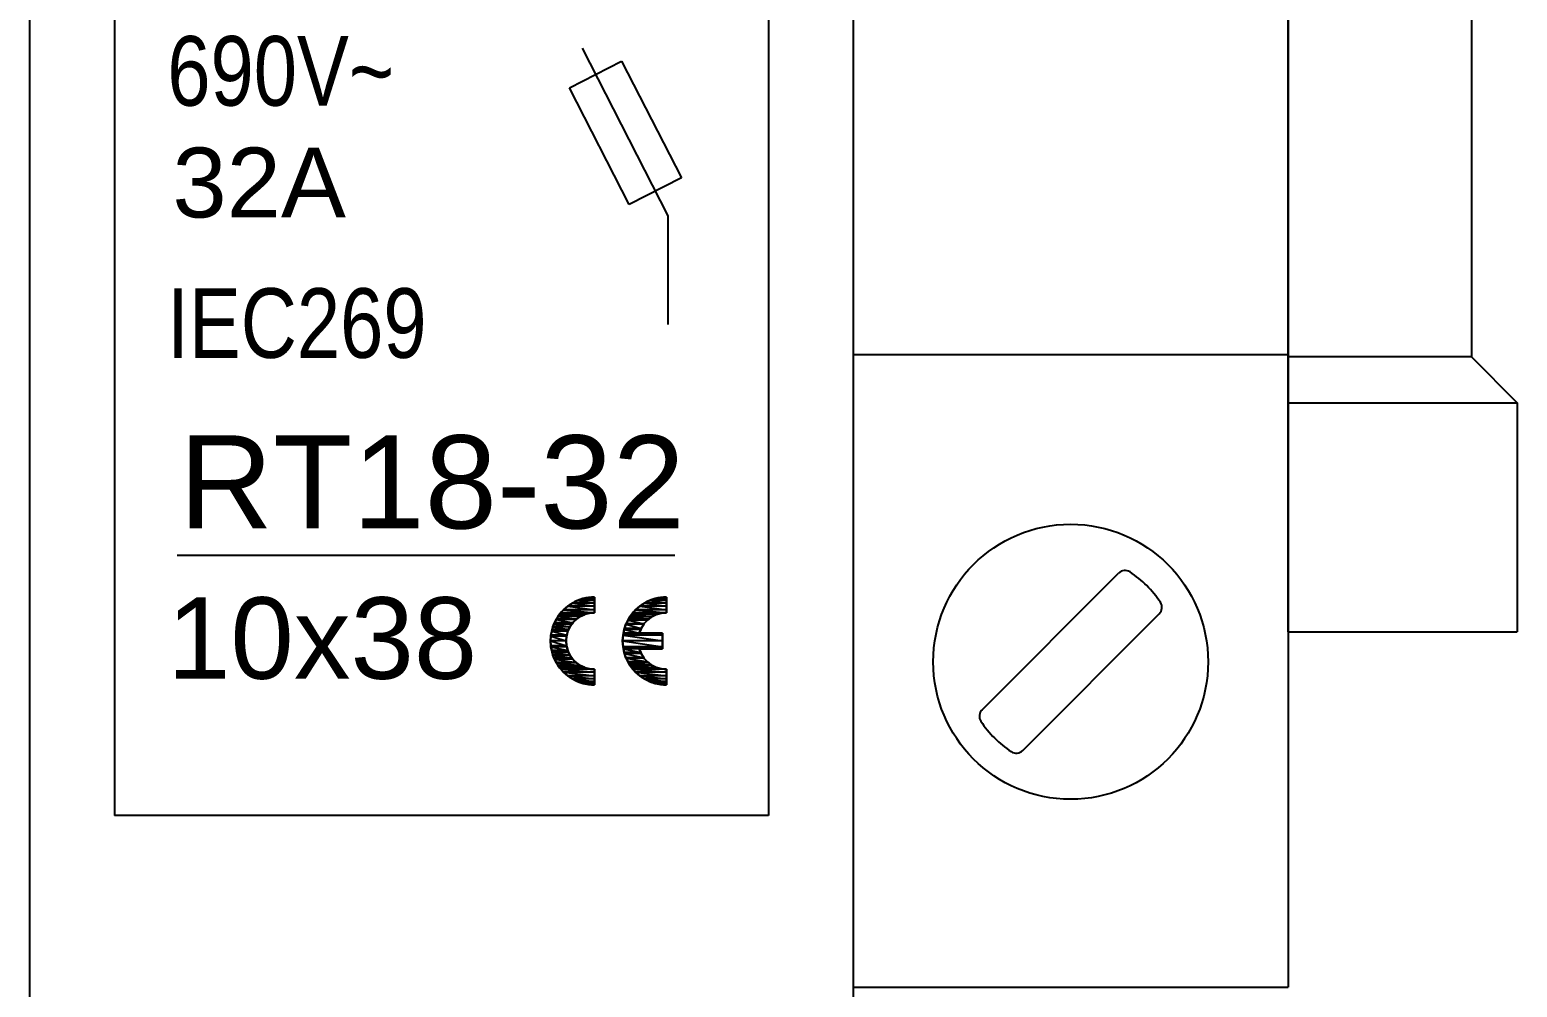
# Model space of a CAD drawing. Header units: millimetres. Extents: x 165 to 751, y 216 to 334.
# Drawn here: x 215.11 to 247.58, y 241.65 to 262.54 of the extents above; entities that cross this region are included whole.
import ezdxf

# ---------------------------------------------------------------- set-up
doc = ezdxf.new("R2010")
doc.units = ezdxf.units.MM
doc.layers.add('1', color=3, linetype='Continuous')
doc.layers.add('DUT', color=7, linetype='Continuous')
doc.styles.add('ARIAL', font='arial.ttf')

# ---------------------------------------------------------------- blocks, each defined once
blk = doc.blocks.new('*U1905')
for p, q in [((8.986, 0), (8.986, 79.4816)), ((26.958, 79.4816), (26.958, 0)), ((10.8339, 51.8402), (10.8339, 20.4526)), ((25.1102, 51.8402), (25.1102, 20.4526)), ((21.0418, 37.1903), (22.9184, 33.5372)), ((20.7646, 36.3277), (21.9044, 36.9133)), ((21.9044, 36.9133), (23.2129, 34.3662)), ((22.073, 33.7806), (20.7646, 36.3277)), ((23.2129, 34.3662), (22.073, 33.7806)), ((22.9184, 33.5372), (22.9184, 31.1634)), ((12.2031, 26.1314), (23.0673, 26.1314)), ((20.7299, 25.0199), (20.6818, 24.9806)), ((20.7803, 25.056), (20.7299, 25.0199)), ((20.833, 25.0885), (20.7803, 25.056)), ((20.8875, 25.1179), (20.833, 25.0885)), ((20.944, 25.1435), (20.8875, 25.1179)), ((21.002, 25.1655), (20.944, 25.1435)), ((21.0617, 25.1836), (21.002, 25.1655)), ((21.1225, 25.1981), (21.0617, 25.1836)), ((21.1846, 25.2084), (21.1225, 25.1981)), ((21.2476, 25.2147), (21.1846, 25.2084)), ((21.3115, 25.2167), (21.2476, 25.2147)), ((21.3115, 25.2167), (21.3115, 25.2167)), ((22.3034, 25.0199), (22.2553, 24.9806)), ((22.3538, 25.056), (22.3034, 25.0199)), ((22.4065, 25.0885), (22.3538, 25.056)), ((22.461, 25.1179), (22.4065, 25.0885)), ((22.5175, 25.1435), (22.461, 25.1179)), ((22.5755, 25.1655), (22.5175, 25.1435)), ((22.6352, 25.1836), (22.5755, 25.1655)), ((22.696, 25.1981), (22.6352, 25.1836)), ((22.7581, 25.2084), (22.696, 25.1981)), ((22.8211, 25.2147), (22.7581, 25.2084)), ((22.885, 25.2167), (22.8211, 25.2147)), ((22.885, 25.2167), (22.885, 25.2167)), ((20.4527, 24.6821), (20.4266, 24.6244)), ((20.4829, 24.7383), (20.4527, 24.6821)), ((20.5165, 24.7926), (20.4829, 24.7383)), ((20.4829, 24.7383), (20.4829, 24.7383)), ((20.5534, 24.8439), (20.5165, 24.7926)), ((20.5933, 24.8925), (20.5534, 24.8439)), ((20.6363, 24.938), (20.5933, 24.8925)), ((20.6818, 24.9806), (20.6363, 24.938)), ((20.8764, 24.697), (20.8487, 24.6677)), ((20.9056, 24.7244), (20.8764, 24.697)), ((20.9367, 24.7497), (20.9056, 24.7244)), ((20.9692, 24.773), (20.9367, 24.7497)), ((21.0032, 24.7939), (20.9692, 24.773)), ((21.0383, 24.8129), (21.0032, 24.7939)), ((21.0747, 24.8294), (21.0383, 24.8129)), ((21.1121, 24.8435), (21.0747, 24.8294)), ((21.1506, 24.8552), (21.1121, 24.8435)), ((21.1898, 24.8645), (21.1506, 24.8552)), ((21.2297, 24.8712), (21.1898, 24.8645)), ((21.2702, 24.8752), (21.2297, 24.8712)), ((21.3115, 24.8765), (21.2702, 24.8752)), ((21.3115, 24.8765), (21.3115, 24.8765)), ((22.0261, 24.6821), (22, 24.6244)), ((22.0563, 24.7383), (22.0261, 24.6821)), ((22.0899, 24.7926), (22.0563, 24.7383)), ((22.0563, 24.7383), (22.0563, 24.7383)), ((22.1269, 24.8439), (22.0899, 24.7926)), ((22.1668, 24.8925), (22.1269, 24.8439)), ((22.2098, 24.938), (22.1668, 24.8925)), ((22.2553, 24.9806), (22.2098, 24.938)), ((22.4405, 24.6876), (22.4078, 24.6509)), ((22.4758, 24.7215), (22.4405, 24.6876)), ((22.5139, 24.7524), (22.4758, 24.7215)), ((22.554, 24.7804), (22.5139, 24.7524)), ((22.5964, 24.8051), (22.554, 24.7804)), ((22.6407, 24.8264), (22.5964, 24.8051)), ((22.6869, 24.844), (22.6407, 24.8264)), ((22.7345, 24.8581), (22.6869, 24.844)), ((22.7836, 24.8683), (22.7345, 24.8581)), ((22.8337, 24.8745), (22.7836, 24.8683)), ((22.885, 24.8765), (22.8337, 24.8745)), ((22.885, 24.8765), (22.885, 24.8765)), ((20.3626, 24.3836), (20.3566, 24.3219)), ((20.3725, 24.445), (20.3626, 24.3836)), ((20.3866, 24.5056), (20.3725, 24.445)), ((20.4045, 24.5656), (20.3866, 24.5056)), ((20.4266, 24.6244), (20.4045, 24.5656)), ((20.7063, 24.3793), (20.7, 24.3397)), ((20.7154, 24.4183), (20.7063, 24.3793)), ((20.727, 24.457), (20.7154, 24.4183)), ((20.7412, 24.4949), (20.727, 24.457)), ((20.758, 24.5321), (20.7412, 24.4949)), ((20.7775, 24.5682), (20.758, 24.5321)), ((20.7991, 24.6033), (20.7775, 24.5682)), ((20.7775, 24.5682), (20.7775, 24.5682)), ((20.8229, 24.6363), (20.7991, 24.6033)), ((20.8487, 24.6677), (20.8229, 24.6363)), ((21.936, 24.3836), (21.93, 24.3219)), ((21.9459, 24.445), (21.936, 24.3836)), ((21.96, 24.5056), (21.9459, 24.445)), ((21.9779, 24.5656), (21.96, 24.5056)), ((22, 24.6244), (21.9779, 24.5656)), ((22.3083, 24.4786), (22.2923, 24.4299)), ((22.2923, 24.4299), (22.7999, 24.4299)), ((22.3281, 24.5251), (22.3083, 24.4786)), ((22.3514, 24.5695), (22.3281, 24.5251)), ((22.3781, 24.6113), (22.3514, 24.5695)), ((22.4078, 24.6509), (22.3781, 24.6113)), ((22.7999, 24.4299), (22.7999, 24.0897)), ((20.3566, 24.3219), (20.3547, 24.2599)), ((20.3547, 24.2599), (20.3566, 24.1981)), ((20.3566, 24.1981), (20.3626, 24.1363)), ((20.3626, 24.1363), (20.3725, 24.0751)), ((20.3725, 24.0751), (20.3866, 24.0143)), ((20.6961, 24.2999), (20.6949, 24.26)), ((20.6949, 24.26), (20.6961, 24.2202)), ((20.7, 24.3397), (20.6961, 24.2999)), ((20.6961, 24.2202), (20.7, 24.1804)), ((20.7, 24.1804), (20.7063, 24.141)), ((20.7063, 24.141), (20.7154, 24.1017)), ((20.7154, 24.1017), (20.727, 24.0632)), ((20.727, 24.0632), (20.7412, 24.0252)), ((21.93, 24.3219), (21.9281, 24.2599)), ((21.9281, 24.2599), (21.93, 24.1981)), ((21.93, 24.1981), (21.936, 24.1363)), ((21.936, 24.1363), (21.9459, 24.0751)), ((21.9459, 24.0751), (21.96, 24.0143)), ((22.2923, 24.0897), (22.7999, 24.0897)), ((22.2923, 24.0897), (22.2923, 24.0897)), ((22.2923, 24.0897), (22.3083, 24.0413)), ((22.3083, 24.0413), (22.3281, 23.9948)), ((20.3866, 24.0143), (20.4045, 23.9545)), ((20.4045, 23.9545), (20.4266, 23.8955)), ((20.4266, 23.8955), (20.4527, 23.8379)), ((20.4527, 23.8379), (20.4829, 23.7814)), ((20.4829, 23.7814), (20.4829, 23.7814)), ((20.4829, 23.7814), (20.5165, 23.7273)), ((20.5165, 23.7273), (20.5534, 23.6759)), ((20.7412, 24.0252), (20.758, 23.988)), ((20.758, 23.988), (20.7775, 23.9516)), ((20.7775, 23.9516), (20.7775, 23.9516)), ((20.7775, 23.9516), (20.7991, 23.9168)), ((20.7991, 23.9168), (20.8229, 23.8837)), ((20.8229, 23.8837), (20.8487, 23.8525)), ((20.8487, 23.8525), (20.8764, 23.823)), ((20.8764, 23.823), (20.9056, 23.7957)), ((20.9056, 23.7957), (20.9367, 23.7703)), ((20.9367, 23.7703), (20.9692, 23.747)), ((20.9692, 23.747), (21.0032, 23.7259)), ((21.0032, 23.7259), (21.0383, 23.7071)), ((21.0383, 23.7071), (21.0747, 23.6906)), ((21.96, 24.0143), (21.9779, 23.9545)), ((21.9779, 23.9545), (22, 23.8955)), ((22, 23.8955), (22.0261, 23.8379)), ((22.0261, 23.8379), (22.0563, 23.7814)), ((22.0563, 23.7814), (22.0563, 23.7814)), ((22.0563, 23.7814), (22.0899, 23.7273)), ((22.0899, 23.7273), (22.1269, 23.6759)), ((22.3281, 23.9948), (22.3514, 23.9506)), ((22.3514, 23.9506), (22.3781, 23.9086)), ((22.3781, 23.9086), (22.4078, 23.8693)), ((22.4078, 23.8693), (22.4405, 23.8324)), ((22.4405, 23.8324), (22.4758, 23.7985)), ((22.4758, 23.7985), (22.5139, 23.7674)), ((22.5139, 23.7674), (22.554, 23.7396)), ((22.554, 23.7396), (22.5964, 23.7149)), ((22.5964, 23.7149), (22.6407, 23.6937)), ((20.5534, 23.6759), (20.5933, 23.6274)), ((20.5933, 23.6274), (20.6363, 23.5818)), ((20.6363, 23.5818), (20.6818, 23.5395)), ((20.6818, 23.5395), (20.7299, 23.5001)), ((20.7299, 23.5001), (20.7803, 23.464)), ((20.7803, 23.464), (20.833, 23.4312)), ((20.833, 23.4312), (20.8875, 23.4021)), ((20.8875, 23.4021), (20.944, 23.3764)), ((21.0747, 23.6906), (21.1121, 23.6765)), ((21.1121, 23.6765), (21.1506, 23.6646)), ((21.1506, 23.6646), (21.1898, 23.6555)), ((21.1898, 23.6555), (21.2297, 23.6487)), ((21.2297, 23.6487), (21.2702, 23.6447)), ((21.2702, 23.6447), (21.3115, 23.6432)), ((22.1269, 23.6759), (22.1668, 23.6274)), ((22.1668, 23.6274), (22.2098, 23.5818)), ((22.2098, 23.5818), (22.2553, 23.5395)), ((22.2553, 23.5395), (22.3034, 23.5001)), ((22.3034, 23.5001), (22.3538, 23.464)), ((22.3538, 23.464), (22.4065, 23.4312)), ((22.4065, 23.4312), (22.461, 23.4021)), ((22.461, 23.4021), (22.5175, 23.3764)), ((22.6407, 23.6937), (22.6869, 23.6759)), ((22.6869, 23.6759), (22.7345, 23.6619)), ((22.7345, 23.6619), (22.7836, 23.6516)), ((22.7836, 23.6516), (22.8337, 23.6454)), ((22.8337, 23.6454), (22.885, 23.6432)), ((20.944, 23.3764), (21.002, 23.3545)), ((21.002, 23.3545), (21.0617, 23.3362)), ((21.0617, 23.3362), (21.1225, 23.3219)), ((21.1225, 23.3219), (21.1846, 23.3115)), ((21.1846, 23.3115), (21.2476, 23.3052)), ((21.2476, 23.3052), (21.3115, 23.303)), ((22.5175, 23.3764), (22.5755, 23.3545)), ((22.5755, 23.3545), (22.6352, 23.3362)), ((22.6352, 23.3362), (22.696, 23.3219)), ((22.696, 23.3219), (22.7581, 23.3115)), ((22.7581, 23.3115), (22.8211, 23.3052)), ((22.8211, 23.3052), (22.885, 23.303)), ((25.1102, 20.4526), (10.8339, 20.4526))]:
    blk.add_line(p, q)
at = {"color": 251}
for p, q in [((20.635, 24.9364), (20.7291, 25.0189)), ((20.7291, 25.0189), (20.635, 24.9364)), ((20.7291, 25.0189), (20.8331, 25.0885)), ((20.8331, 25.0885), (20.7291, 25.0189)), ((21.3115, 25.0189), (20.7291, 25.0189)), ((20.7291, 25.0189), (21.3115, 24.9364)), ((20.7291, 25.0189), (21.3115, 24.9364)), ((21.3115, 25.0189), (20.7291, 25.0189)), ((20.8331, 25.0885), (20.9454, 25.1438)), ((20.9454, 25.1438), (20.8331, 25.0885)), ((21.3115, 25.0885), (20.8331, 25.0885)), ((20.8331, 25.0885), (21.3115, 25.0189)), ((20.8331, 25.0885), (21.3115, 25.0189)), ((21.3115, 25.0885), (20.8331, 25.0885)), ((20.9454, 25.1438), (21.0639, 25.1841)), ((21.0639, 25.1841), (20.9454, 25.1438)), ((21.3115, 25.1438), (20.9454, 25.1438)), ((20.9454, 25.1438), (21.3115, 25.0885)), ((20.9454, 25.1438), (21.3115, 25.0885)), ((21.3115, 25.1438), (20.9454, 25.1438)), ((21.0639, 25.1841), (21.1866, 25.2085)), ((21.1866, 25.2085), (21.0639, 25.1841)), ((21.3115, 25.1841), (21.0639, 25.1841)), ((21.0639, 25.1841), (21.3115, 25.1438)), ((21.0639, 25.1841), (21.3115, 25.1438)), ((21.3115, 25.1841), (21.0639, 25.1841)), ((21.1866, 25.2085), (21.3115, 25.2167)), ((21.3115, 25.2167), (21.1866, 25.2085)), ((21.3115, 25.2085), (21.1866, 25.2085)), ((21.1866, 25.2085), (21.3115, 25.1841)), ((21.1866, 25.2085), (21.3115, 25.1841)), ((21.3115, 25.2085), (21.1866, 25.2085)), ((21.3115, 25.2167), (21.3115, 25.2085)), ((21.3115, 25.2085), (21.3115, 25.2167)), ((21.3115, 25.1841), (21.3115, 25.2085)), ((21.3115, 25.2085), (21.3115, 25.1841)), ((21.3115, 25.1438), (21.3115, 25.1841)), ((21.3115, 25.1841), (21.3115, 25.1438)), ((21.3115, 25.0885), (21.3115, 25.1438)), ((21.3115, 25.1438), (21.3115, 25.0885)), ((21.3115, 25.0189), (21.3115, 25.0885)), ((21.3115, 25.0885), (21.3115, 25.0189)), ((21.3115, 24.9364), (21.3115, 25.0189)), ((21.3115, 25.0189), (21.3115, 24.9364)), ((22.2084, 24.9364), (22.3025, 25.0189)), ((22.3025, 25.0189), (22.2084, 24.9364)), ((22.3025, 25.0189), (22.4065, 25.0885)), ((22.4065, 25.0885), (22.3025, 25.0189)), ((22.885, 25.0189), (22.3025, 25.0189)), ((22.3025, 25.0189), (22.885, 24.9364)), ((22.3025, 25.0189), (22.885, 24.9364)), ((22.885, 25.0189), (22.3025, 25.0189)), ((22.4065, 25.0885), (22.5188, 25.1438)), ((22.5188, 25.1438), (22.4065, 25.0885)), ((22.885, 25.0885), (22.4065, 25.0885)), ((22.4065, 25.0885), (22.885, 25.0189)), ((22.4065, 25.0885), (22.885, 25.0189)), ((22.885, 25.0885), (22.4065, 25.0885)), ((22.5188, 25.1438), (22.6373, 25.1841)), ((22.6373, 25.1841), (22.5188, 25.1438)), ((22.885, 25.1438), (22.5188, 25.1438)), ((22.5188, 25.1438), (22.885, 25.0885)), ((22.5188, 25.1438), (22.885, 25.0885)), ((22.885, 25.1438), (22.5188, 25.1438)), ((22.6373, 25.1841), (22.7601, 25.2085)), ((22.7601, 25.2085), (22.6373, 25.1841)), ((22.885, 25.1841), (22.6373, 25.1841)), ((22.6373, 25.1841), (22.885, 25.1438)), ((22.6373, 25.1841), (22.885, 25.1438)), ((22.885, 25.1841), (22.6373, 25.1841)), ((22.7601, 25.2085), (22.885, 25.2167)), ((22.885, 25.2167), (22.7601, 25.2085)), ((22.885, 25.2085), (22.7601, 25.2085)), ((22.7601, 25.2085), (22.885, 25.1841)), ((22.7601, 25.2085), (22.885, 25.1841)), ((22.885, 25.2085), (22.7601, 25.2085)), ((22.885, 25.2167), (22.885, 25.2085)), ((22.885, 25.2085), (22.885, 25.2167)), ((22.885, 25.1841), (22.885, 25.2085)), ((22.885, 25.2085), (22.885, 25.1841)), ((22.885, 25.1438), (22.885, 25.1841)), ((22.885, 25.1841), (22.885, 25.1438)), ((22.885, 25.0885), (22.885, 25.1438)), ((22.885, 25.1438), (22.885, 25.0885)), ((22.885, 25.0189), (22.885, 25.0885)), ((22.885, 25.0885), (22.885, 25.0189)), ((22.885, 24.9364), (22.885, 25.0189)), ((22.885, 25.0189), (22.885, 24.9364)), ((20.4425, 24.6562), (20.4799, 24.7322)), ((20.4799, 24.7322), (20.4425, 24.6562)), ((20.4799, 24.7322), (20.4829, 24.7383)), ((20.4829, 24.7383), (20.4799, 24.7322)), ((20.9152, 24.7322), (20.4799, 24.7322)), ((20.4799, 24.7322), (20.8392, 24.6562)), ((20.4799, 24.7322), (20.8392, 24.6562)), ((20.9152, 24.7322), (20.4799, 24.7322)), ((20.4829, 24.7383), (20.5201, 24.7939)), ((20.5201, 24.7939), (20.4829, 24.7383)), ((20.9238, 24.7383), (20.4829, 24.7383)), ((20.4829, 24.7383), (20.9152, 24.7322)), ((20.4829, 24.7383), (20.9152, 24.7322)), ((20.9238, 24.7383), (20.4829, 24.7383)), ((20.5201, 24.7939), (20.5504, 24.8393)), ((20.5504, 24.8393), (20.5201, 24.7939)), ((21.0032, 24.7939), (20.5201, 24.7939)), ((20.5201, 24.7939), (20.9238, 24.7383)), ((20.5201, 24.7939), (20.9238, 24.7383)), ((21.0032, 24.7939), (20.5201, 24.7939)), ((20.5504, 24.8393), (20.5524, 24.8423)), ((20.5524, 24.8423), (20.5504, 24.8393)), ((21.1006, 24.8393), (20.5504, 24.8393)), ((20.5504, 24.8393), (21.0032, 24.7939)), ((20.5504, 24.8393), (21.0032, 24.7939)), ((21.1006, 24.8393), (20.5504, 24.8393)), ((20.5524, 24.8423), (20.5742, 24.8671)), ((20.5742, 24.8671), (20.5524, 24.8423)), ((21.112, 24.8423), (20.5524, 24.8423)), ((20.5524, 24.8423), (21.1006, 24.8393)), ((20.5524, 24.8423), (21.1006, 24.8393)), ((21.112, 24.8423), (20.5524, 24.8423)), ((20.5742, 24.8671), (20.5824, 24.8765)), ((20.5824, 24.8765), (20.5742, 24.8671)), ((21.2045, 24.8671), (20.5742, 24.8671)), ((20.5742, 24.8671), (21.112, 24.8423)), ((20.5742, 24.8671), (21.112, 24.8423)), ((21.2045, 24.8671), (20.5742, 24.8671)), ((20.5824, 24.8765), (20.635, 24.9364)), ((20.635, 24.9364), (20.5824, 24.8765)), ((21.3115, 24.8765), (20.5824, 24.8765)), ((20.5824, 24.8765), (21.2045, 24.8671)), ((20.5824, 24.8765), (21.2045, 24.8671)), ((21.3115, 24.8765), (20.5824, 24.8765)), ((21.3115, 24.9364), (20.635, 24.9364)), ((20.635, 24.9364), (21.3115, 24.8765)), ((20.635, 24.9364), (21.3115, 24.8765)), ((21.3115, 24.9364), (20.635, 24.9364)), ((20.8392, 24.6562), (20.9152, 24.7322)), ((20.9152, 24.7322), (20.8392, 24.6562)), ((20.9152, 24.7322), (20.9238, 24.7383)), ((20.9238, 24.7383), (20.9152, 24.7322)), ((20.9238, 24.7383), (21.0032, 24.7939)), ((21.0032, 24.7939), (20.9238, 24.7383)), ((21.0032, 24.7939), (21.1006, 24.8393)), ((21.1006, 24.8393), (21.0032, 24.7939)), ((21.1006, 24.8393), (21.112, 24.8423)), ((21.112, 24.8423), (21.1006, 24.8393)), ((21.112, 24.8423), (21.2045, 24.8671)), ((21.2045, 24.8671), (21.112, 24.8423)), ((21.2045, 24.8671), (21.3115, 24.8765)), ((21.3115, 24.8765), (21.2045, 24.8671)), ((21.3115, 24.8765), (21.3115, 24.9364)), ((21.3115, 24.9364), (21.3115, 24.8765)), ((22.0041, 24.6323), (22.0454, 24.7161)), ((22.0454, 24.7161), (22.0041, 24.6323)), ((22.0454, 24.7161), (22.0563, 24.7383)), ((22.0563, 24.7383), (22.0454, 24.7161)), ((22.4702, 24.7161), (22.0454, 24.7161)), ((22.0454, 24.7161), (22.3935, 24.6323)), ((22.0454, 24.7161), (22.3935, 24.6323)), ((22.4702, 24.7161), (22.0454, 24.7161)), ((22.0563, 24.7383), (22.0872, 24.7844)), ((22.0872, 24.7844), (22.0563, 24.7383)), ((22.4996, 24.7383), (22.0563, 24.7383)), ((22.0563, 24.7383), (22.4702, 24.7161)), ((22.0563, 24.7383), (22.4702, 24.7161)), ((22.4996, 24.7383), (22.0563, 24.7383)), ((22.0872, 24.7844), (22.121, 24.835)), ((22.121, 24.835), (22.0872, 24.7844)), ((22.5609, 24.7844), (22.0872, 24.7844)), ((22.0872, 24.7844), (22.4996, 24.7383)), ((22.0872, 24.7844), (22.4996, 24.7383)), ((22.5609, 24.7844), (22.0872, 24.7844)), ((22.121, 24.835), (22.1259, 24.8423)), ((22.1259, 24.8423), (22.121, 24.835)), ((22.6626, 24.835), (22.121, 24.835)), ((22.121, 24.835), (22.5609, 24.7844)), ((22.121, 24.835), (22.5609, 24.7844)), ((22.6626, 24.835), (22.121, 24.835)), ((22.1259, 24.8423), (22.1466, 24.866)), ((22.1466, 24.866), (22.1259, 24.8423)), ((22.6885, 24.8423), (22.1259, 24.8423)), ((22.1259, 24.8423), (22.6626, 24.835)), ((22.1259, 24.8423), (22.6626, 24.835)), ((22.6885, 24.8423), (22.1259, 24.8423)), ((22.1466, 24.866), (22.1558, 24.8765)), ((22.1558, 24.8765), (22.1466, 24.866)), ((22.7719, 24.866), (22.1466, 24.866)), ((22.1466, 24.866), (22.6885, 24.8423)), ((22.1466, 24.866), (22.6885, 24.8423)), ((22.7719, 24.866), (22.1466, 24.866)), ((22.1558, 24.8765), (22.2084, 24.9364)), ((22.2084, 24.9364), (22.1558, 24.8765)), ((22.885, 24.8765), (22.1558, 24.8765)), ((22.1558, 24.8765), (22.7719, 24.866)), ((22.1558, 24.8765), (22.7719, 24.866)), ((22.885, 24.8765), (22.1558, 24.8765)), ((22.885, 24.9364), (22.2084, 24.9364)), ((22.2084, 24.9364), (22.885, 24.8765)), ((22.2084, 24.9364), (22.885, 24.8765)), ((22.885, 24.9364), (22.2084, 24.9364)), ((22.3935, 24.6323), (22.4702, 24.7161)), ((22.4702, 24.7161), (22.3935, 24.6323)), ((22.4702, 24.7161), (22.4996, 24.7383)), ((22.4996, 24.7383), (22.4702, 24.7161)), ((22.4996, 24.7383), (22.5609, 24.7844)), ((22.5609, 24.7844), (22.4996, 24.7383)), ((22.5609, 24.7844), (22.6626, 24.835)), ((22.6626, 24.835), (22.5609, 24.7844)), ((22.6626, 24.835), (22.6885, 24.8423)), ((22.6885, 24.8423), (22.6626, 24.835)), ((22.6885, 24.8423), (22.7719, 24.866)), ((22.7719, 24.866), (22.6885, 24.8423)), ((22.7719, 24.866), (22.885, 24.8765)), ((22.885, 24.8765), (22.7719, 24.866)), ((22.885, 24.8765), (22.885, 24.9364)), ((22.885, 24.9364), (22.885, 24.8765)), ((20.3547, 24.2599), (20.3617, 24.3669)), ((20.3617, 24.3669), (20.3547, 24.2599)), ((20.3617, 24.3669), (20.3629, 24.3847)), ((20.3629, 24.3847), (20.3617, 24.3669)), ((20.7043, 24.3669), (20.3617, 24.3669)), ((20.3617, 24.3669), (20.6949, 24.2599)), ((20.3617, 24.3669), (20.6949, 24.2599)), ((20.7043, 24.3669), (20.3617, 24.3669)), ((20.3629, 24.3847), (20.38, 24.4707)), ((20.38, 24.4707), (20.3629, 24.3847)), ((20.709, 24.3847), (20.3629, 24.3847)), ((20.3629, 24.3847), (20.7043, 24.3669)), ((20.3629, 24.3847), (20.7043, 24.3669)), ((20.709, 24.3847), (20.3629, 24.3847)), ((20.38, 24.4707), (20.3873, 24.5075)), ((20.3873, 24.5075), (20.38, 24.4707)), ((20.7321, 24.4707), (20.38, 24.4707)), ((20.38, 24.4707), (20.709, 24.3847)), ((20.38, 24.4707), (20.709, 24.3847)), ((20.7321, 24.4707), (20.38, 24.4707)), ((20.3873, 24.5075), (20.4079, 24.5682)), ((20.4079, 24.5682), (20.3873, 24.5075)), ((20.7492, 24.5075), (20.3873, 24.5075)), ((20.3873, 24.5075), (20.7321, 24.4707)), ((20.3873, 24.5075), (20.7321, 24.4707)), ((20.7492, 24.5075), (20.3873, 24.5075)), ((20.4079, 24.5682), (20.4276, 24.626)), ((20.4276, 24.626), (20.4079, 24.5682)), ((20.7775, 24.5682), (20.4079, 24.5682)), ((20.4079, 24.5682), (20.7492, 24.5075)), ((20.4079, 24.5682), (20.7492, 24.5075)), ((20.7775, 24.5682), (20.4079, 24.5682)), ((20.4276, 24.626), (20.4425, 24.6562)), ((20.4425, 24.6562), (20.4276, 24.626)), ((20.818, 24.626), (20.4276, 24.626)), ((20.4276, 24.626), (20.7775, 24.5682)), ((20.4276, 24.626), (20.7775, 24.5682)), ((20.818, 24.626), (20.4276, 24.626)), ((20.8392, 24.6562), (20.4425, 24.6562)), ((20.4425, 24.6562), (20.818, 24.626)), ((20.4425, 24.6562), (20.818, 24.626)), ((20.8392, 24.6562), (20.4425, 24.6562)), ((20.6949, 24.2599), (20.7043, 24.3669)), ((20.7043, 24.3669), (20.6949, 24.2599)), ((20.7043, 24.3669), (20.709, 24.3847)), ((20.709, 24.3847), (20.7043, 24.3669)), ((20.709, 24.3847), (20.7321, 24.4707)), ((20.7321, 24.4707), (20.709, 24.3847)), ((20.7321, 24.4707), (20.7492, 24.5075)), ((20.7492, 24.5075), (20.7321, 24.4707)), ((20.7492, 24.5075), (20.7775, 24.5682)), ((20.7775, 24.5682), (20.7492, 24.5075)), ((20.7775, 24.5682), (20.818, 24.626)), ((20.818, 24.626), (20.7775, 24.5682)), ((20.818, 24.626), (20.8392, 24.6562)), ((20.8392, 24.6562), (20.818, 24.626)), ((21.9282, 24.2599), (21.9363, 24.3847)), ((21.9363, 24.3847), (21.9282, 24.2599)), ((21.9363, 24.3847), (21.9453, 24.4299)), ((21.9453, 24.4299), (21.9363, 24.3847)), ((22.7999, 24.3847), (21.9363, 24.3847)), ((21.9363, 24.3847), (22.7999, 24.2599)), ((21.9363, 24.3847), (22.7999, 24.2599)), ((22.7999, 24.3847), (21.9363, 24.3847)), ((21.9453, 24.4299), (21.9608, 24.5075)), ((21.9608, 24.5075), (21.9453, 24.4299)), ((22.2923, 24.4299), (21.9453, 24.4299)), ((21.9453, 24.4299), (22.7999, 24.3847)), ((21.9453, 24.4299), (22.7999, 24.3847)), ((22.7999, 24.4299), (21.9453, 24.4299)), ((21.9608, 24.5075), (21.9704, 24.5358)), ((21.9704, 24.5358), (21.9608, 24.5075)), ((22.3225, 24.5075), (21.9608, 24.5075)), ((21.9608, 24.5075), (22.2923, 24.4299)), ((21.9608, 24.5075), (22.2923, 24.4299)), ((22.3225, 24.5075), (21.9608, 24.5075)), ((21.9704, 24.5358), (22.001, 24.626)), ((22.001, 24.626), (21.9704, 24.5358)), ((22.3335, 24.5358), (21.9704, 24.5358)), ((21.9704, 24.5358), (22.3225, 24.5075)), ((21.9704, 24.5358), (22.3225, 24.5075)), ((22.3335, 24.5358), (21.9704, 24.5358)), ((22.001, 24.626), (22.0041, 24.6323)), ((22.0041, 24.6323), (22.001, 24.626)), ((22.3896, 24.626), (22.001, 24.626)), ((22.001, 24.626), (22.3335, 24.5358)), ((22.001, 24.626), (22.3335, 24.5358)), ((22.3896, 24.626), (22.001, 24.626)), ((22.3935, 24.6323), (22.0041, 24.6323)), ((22.0041, 24.6323), (22.3896, 24.626)), ((22.0041, 24.6323), (22.3896, 24.626)), ((22.3935, 24.6323), (22.0041, 24.6323)), ((22.2923, 24.4299), (22.3225, 24.5075)), ((22.3225, 24.5075), (22.2923, 24.4299)), ((22.2923, 24.4299), (22.7999, 24.4299)), ((22.2923, 24.4299), (22.2923, 24.4299)), ((22.2923, 24.4299), (22.7999, 24.4299)), ((22.3225, 24.5075), (22.3335, 24.5358)), ((22.3335, 24.5358), (22.3225, 24.5075)), ((22.3335, 24.5358), (22.3896, 24.626)), ((22.3896, 24.626), (22.3335, 24.5358)), ((22.3896, 24.626), (22.3935, 24.6323)), ((22.3935, 24.6323), (22.3896, 24.626)), ((22.7999, 24.3847), (22.7999, 24.4299)), ((22.7999, 24.4299), (22.7999, 24.3847)), ((22.7999, 24.2599), (22.7999, 24.3847)), ((22.7999, 24.3847), (22.7999, 24.2599)), ((20.6949, 24.2599), (20.3547, 24.2599)), ((20.3547, 24.2599), (20.7043, 24.1528)), ((20.3617, 24.1528), (20.3547, 24.2599)), ((20.3547, 24.2599), (20.7043, 24.1528)), ((20.6949, 24.2599), (20.3547, 24.2599)), ((20.3547, 24.2599), (20.3617, 24.1528)), ((20.7043, 24.1528), (20.3617, 24.1528)), ((20.3617, 24.1528), (20.709, 24.135)), ((20.3629, 24.135), (20.3617, 24.1528)), ((20.3617, 24.1528), (20.709, 24.135)), ((20.7043, 24.1528), (20.3617, 24.1528)), ((20.3617, 24.1528), (20.3629, 24.135)), ((20.709, 24.135), (20.3629, 24.135)), ((20.3629, 24.135), (20.7321, 24.049)), ((20.38, 24.049), (20.3629, 24.135)), ((20.3629, 24.135), (20.7321, 24.049)), ((20.709, 24.135), (20.3629, 24.135)), ((20.3629, 24.135), (20.38, 24.049)), ((20.7321, 24.049), (20.38, 24.049)), ((20.38, 24.049), (20.7492, 24.0122)), ((20.3873, 24.0122), (20.38, 24.049)), ((20.38, 24.049), (20.7492, 24.0122)), ((20.7321, 24.049), (20.38, 24.049)), ((20.38, 24.049), (20.3873, 24.0122)), ((20.7043, 24.1528), (20.6949, 24.2599)), ((20.6949, 24.2599), (20.7043, 24.1528)), ((20.709, 24.135), (20.7043, 24.1528)), ((20.7043, 24.1528), (20.709, 24.135)), ((20.7321, 24.049), (20.709, 24.135)), ((20.709, 24.135), (20.7321, 24.049)), ((20.7492, 24.0122), (20.7321, 24.049)), ((20.7321, 24.049), (20.7492, 24.0122)), ((22.7999, 24.2599), (21.9282, 24.2599)), ((21.9282, 24.2599), (22.7999, 24.135)), ((21.9363, 24.135), (21.9282, 24.2599)), ((21.9282, 24.2599), (22.7999, 24.135)), ((22.7999, 24.2599), (21.9282, 24.2599)), ((21.9282, 24.2599), (21.9363, 24.135)), ((22.7999, 24.135), (21.9363, 24.135)), ((21.9363, 24.135), (22.7999, 24.0897)), ((21.9453, 24.0897), (21.9363, 24.135)), ((21.9363, 24.135), (22.7999, 24.0897)), ((22.7999, 24.135), (21.9363, 24.135)), ((21.9363, 24.135), (21.9453, 24.0897)), ((22.7999, 24.0897), (21.9453, 24.0897)), ((21.9453, 24.0897), (22.3225, 24.0122)), ((21.9608, 24.0122), (21.9453, 24.0897)), ((21.9453, 24.0897), (22.3225, 24.0122)), ((22.2923, 24.0897), (21.9453, 24.0897)), ((21.9453, 24.0897), (21.9608, 24.0122)), ((22.2923, 24.0897), (22.7999, 24.0897)), ((22.2923, 24.0897), (22.2923, 24.0897)), ((22.3225, 24.0122), (22.2923, 24.0897)), ((22.2923, 24.0897), (22.7999, 24.0897)), ((22.2923, 24.0897), (22.3225, 24.0122)), ((22.7999, 24.135), (22.7999, 24.2599)), ((22.7999, 24.2599), (22.7999, 24.135)), ((22.7999, 24.0897), (22.7999, 24.135)), ((22.7999, 24.135), (22.7999, 24.0897)), ((20.7492, 24.0122), (20.3873, 24.0122)), ((20.3873, 24.0122), (20.7775, 23.9516)), ((20.4079, 23.9516), (20.3873, 24.0122)), ((20.3873, 24.0122), (20.7775, 23.9516)), ((20.7492, 24.0122), (20.3873, 24.0122)), ((20.3873, 24.0122), (20.4079, 23.9516)), ((20.7775, 23.9516), (20.4079, 23.9516)), ((20.4079, 23.9516), (20.818, 23.8937)), ((20.4276, 23.8937), (20.4079, 23.9516)), ((20.4079, 23.9516), (20.818, 23.8937)), ((20.7775, 23.9516), (20.4079, 23.9516)), ((20.4079, 23.9516), (20.4276, 23.8937)), ((20.818, 23.8937), (20.4276, 23.8937)), ((20.4276, 23.8937), (20.8392, 23.8635)), ((20.4425, 23.8635), (20.4276, 23.8937)), ((20.4276, 23.8937), (20.8392, 23.8635)), ((20.818, 23.8937), (20.4276, 23.8937)), ((20.4276, 23.8937), (20.4425, 23.8635)), ((20.8392, 23.8635), (20.4425, 23.8635)), ((20.4425, 23.8635), (20.9152, 23.7875)), ((20.4799, 23.7875), (20.4425, 23.8635)), ((20.4425, 23.8635), (20.9152, 23.7875)), ((20.8392, 23.8635), (20.4425, 23.8635)), ((20.4425, 23.8635), (20.4799, 23.7875)), ((20.9152, 23.7875), (20.4799, 23.7875)), ((20.4799, 23.7875), (20.9238, 23.7814)), ((20.4829, 23.7814), (20.4799, 23.7875)), ((20.4799, 23.7875), (20.9238, 23.7814)), ((20.9152, 23.7875), (20.4799, 23.7875)), ((20.4799, 23.7875), (20.4829, 23.7814)), ((20.9238, 23.7814), (20.4829, 23.7814)), ((20.4829, 23.7814), (21.0032, 23.7259)), ((20.5201, 23.7259), (20.4829, 23.7814)), ((20.4829, 23.7814), (21.0032, 23.7259)), ((20.9238, 23.7814), (20.4829, 23.7814)), ((20.4829, 23.7814), (20.5201, 23.7259)), ((21.0032, 23.7259), (20.5201, 23.7259)), ((20.5201, 23.7259), (21.1006, 23.6804)), ((20.5504, 23.6804), (20.5201, 23.7259)), ((20.5201, 23.7259), (21.1006, 23.6804)), ((21.0032, 23.7259), (20.5201, 23.7259)), ((20.5201, 23.7259), (20.5504, 23.6804)), ((20.7775, 23.9516), (20.7492, 24.0122)), ((20.7492, 24.0122), (20.7775, 23.9516)), ((20.818, 23.8937), (20.7775, 23.9516)), ((20.7775, 23.9516), (20.818, 23.8937)), ((20.8392, 23.8635), (20.818, 23.8937)), ((20.818, 23.8937), (20.8392, 23.8635)), ((20.9152, 23.7875), (20.8392, 23.8635)), ((20.8392, 23.8635), (20.9152, 23.7875)), ((20.9238, 23.7814), (20.9152, 23.7875)), ((20.9152, 23.7875), (20.9238, 23.7814)), ((21.0032, 23.7259), (20.9238, 23.7814)), ((20.9238, 23.7814), (21.0032, 23.7259)), ((21.1006, 23.6804), (21.0032, 23.7259)), ((21.0032, 23.7259), (21.1006, 23.6804)), ((22.3225, 24.0122), (21.9608, 24.0122)), ((21.9608, 24.0122), (22.3335, 23.9839)), ((21.9704, 23.9839), (21.9608, 24.0122)), ((21.9608, 24.0122), (22.3335, 23.9839)), ((22.3225, 24.0122), (21.9608, 24.0122)), ((21.9608, 24.0122), (21.9704, 23.9839)), ((22.3335, 23.9839), (21.9704, 23.9839)), ((21.9704, 23.9839), (22.3896, 23.8937)), ((22.001, 23.8937), (21.9704, 23.9839)), ((21.9704, 23.9839), (22.3896, 23.8937)), ((22.3335, 23.9839), (21.9704, 23.9839)), ((21.9704, 23.9839), (22.001, 23.8937)), ((22.3896, 23.8937), (22.001, 23.8937)), ((22.001, 23.8937), (22.3935, 23.8875)), ((22.0041, 23.8875), (22.001, 23.8937)), ((22.001, 23.8937), (22.3935, 23.8875)), ((22.3896, 23.8937), (22.001, 23.8937)), ((22.001, 23.8937), (22.0041, 23.8875)), ((22.3935, 23.8875), (22.0041, 23.8875)), ((22.0041, 23.8875), (22.4702, 23.8036)), ((22.0454, 23.8036), (22.0041, 23.8875)), ((22.0041, 23.8875), (22.4702, 23.8036)), ((22.3935, 23.8875), (22.0041, 23.8875)), ((22.0041, 23.8875), (22.0454, 23.8036)), ((22.4702, 23.8036), (22.0454, 23.8036)), ((22.0454, 23.8036), (22.4996, 23.7814)), ((22.0563, 23.7814), (22.0454, 23.8036)), ((22.0454, 23.8036), (22.4996, 23.7814)), ((22.4702, 23.8036), (22.0454, 23.8036)), ((22.0454, 23.8036), (22.0563, 23.7814)), ((22.4996, 23.7814), (22.0563, 23.7814)), ((22.0563, 23.7814), (22.5609, 23.7353)), ((22.0872, 23.7353), (22.0563, 23.7814)), ((22.0563, 23.7814), (22.5609, 23.7353)), ((22.4996, 23.7814), (22.0563, 23.7814)), ((22.0563, 23.7814), (22.0872, 23.7353)), ((22.5609, 23.7353), (22.0872, 23.7353)), ((22.0872, 23.7353), (22.6626, 23.6847)), ((22.121, 23.6847), (22.0872, 23.7353)), ((22.0872, 23.7353), (22.6626, 23.6847)), ((22.5609, 23.7353), (22.0872, 23.7353)), ((22.0872, 23.7353), (22.121, 23.6847)), ((22.3335, 23.9839), (22.3225, 24.0122)), ((22.3225, 24.0122), (22.3335, 23.9839)), ((22.3896, 23.8937), (22.3335, 23.9839)), ((22.3335, 23.9839), (22.3896, 23.8937)), ((22.3935, 23.8875), (22.3896, 23.8937)), ((22.3896, 23.8937), (22.3935, 23.8875)), ((22.4702, 23.8036), (22.3935, 23.8875)), ((22.3935, 23.8875), (22.4702, 23.8036)), ((22.4996, 23.7814), (22.4702, 23.8036)), ((22.4702, 23.8036), (22.4996, 23.7814)), ((22.5609, 23.7353), (22.4996, 23.7814)), ((22.4996, 23.7814), (22.5609, 23.7353)), ((22.6626, 23.6847), (22.5609, 23.7353)), ((22.5609, 23.7353), (22.6626, 23.6847)), ((21.1006, 23.6804), (20.5504, 23.6804)), ((20.5504, 23.6804), (21.112, 23.6774)), ((20.5524, 23.6774), (20.5504, 23.6804)), ((20.5504, 23.6804), (21.112, 23.6774)), ((21.1006, 23.6804), (20.5504, 23.6804)), ((20.5504, 23.6804), (20.5524, 23.6774)), ((21.112, 23.6774), (20.5524, 23.6774)), ((20.5524, 23.6774), (21.2045, 23.6526)), ((20.5742, 23.6526), (20.5524, 23.6774)), ((20.5524, 23.6774), (21.2045, 23.6526)), ((21.112, 23.6774), (20.5524, 23.6774)), ((20.5524, 23.6774), (20.5742, 23.6526)), ((21.2045, 23.6526), (20.5742, 23.6526)), ((20.5742, 23.6526), (21.3115, 23.6432)), ((20.5824, 23.6432), (20.5742, 23.6526)), ((20.5742, 23.6526), (21.3115, 23.6432)), ((21.2045, 23.6526), (20.5742, 23.6526)), ((20.5742, 23.6526), (20.5824, 23.6432)), ((21.3115, 23.6432), (20.5824, 23.6432)), ((20.5824, 23.6432), (21.3115, 23.5833)), ((20.635, 23.5833), (20.5824, 23.6432)), ((20.5824, 23.6432), (21.3115, 23.5833)), ((21.3115, 23.6432), (20.5824, 23.6432)), ((20.5824, 23.6432), (20.635, 23.5833)), ((21.3115, 23.5833), (20.635, 23.5833)), ((20.635, 23.5833), (21.3115, 23.5008)), ((20.7291, 23.5008), (20.635, 23.5833)), ((20.635, 23.5833), (21.3115, 23.5008)), ((21.3115, 23.5833), (20.635, 23.5833)), ((20.635, 23.5833), (20.7291, 23.5008)), ((21.3115, 23.5008), (20.7291, 23.5008)), ((20.7291, 23.5008), (21.3115, 23.4312)), ((20.8331, 23.4312), (20.7291, 23.5008)), ((20.7291, 23.5008), (21.3115, 23.4312)), ((21.3115, 23.5008), (20.7291, 23.5008)), ((20.7291, 23.5008), (20.8331, 23.4312)), ((21.3115, 23.4312), (20.8331, 23.4312)), ((20.8331, 23.4312), (21.3115, 23.3759)), ((20.9454, 23.3759), (20.8331, 23.4312)), ((20.8331, 23.4312), (21.3115, 23.3759)), ((21.3115, 23.4312), (20.8331, 23.4312)), ((20.8331, 23.4312), (20.9454, 23.3759)), ((21.112, 23.6774), (21.1006, 23.6804)), ((21.1006, 23.6804), (21.112, 23.6774)), ((21.2045, 23.6526), (21.112, 23.6774)), ((21.112, 23.6774), (21.2045, 23.6526)), ((21.3115, 23.6432), (21.2045, 23.6526)), ((21.2045, 23.6526), (21.3115, 23.6432)), ((21.3115, 23.5833), (21.3115, 23.6432)), ((21.3115, 23.6432), (21.3115, 23.5833)), ((21.3115, 23.5008), (21.3115, 23.5833)), ((21.3115, 23.5833), (21.3115, 23.5008)), ((21.3115, 23.4312), (21.3115, 23.5008)), ((21.3115, 23.5008), (21.3115, 23.4312)), ((21.3115, 23.3759), (21.3115, 23.4312)), ((21.3115, 23.4312), (21.3115, 23.3759)), ((22.6626, 23.6847), (22.121, 23.6847)), ((22.121, 23.6847), (22.6885, 23.6774)), ((22.1259, 23.6774), (22.121, 23.6847)), ((22.121, 23.6847), (22.6885, 23.6774)), ((22.6626, 23.6847), (22.121, 23.6847)), ((22.121, 23.6847), (22.1259, 23.6774)), ((22.6885, 23.6774), (22.1259, 23.6774)), ((22.1259, 23.6774), (22.7719, 23.6537)), ((22.1466, 23.6537), (22.1259, 23.6774)), ((22.1259, 23.6774), (22.7719, 23.6537)), ((22.6885, 23.6774), (22.1259, 23.6774)), ((22.1259, 23.6774), (22.1466, 23.6537)), ((22.7719, 23.6537), (22.1466, 23.6537)), ((22.1466, 23.6537), (22.885, 23.6432)), ((22.1558, 23.6432), (22.1466, 23.6537)), ((22.1466, 23.6537), (22.885, 23.6432)), ((22.7719, 23.6537), (22.1466, 23.6537)), ((22.1466, 23.6537), (22.1558, 23.6432)), ((22.885, 23.6432), (22.1558, 23.6432)), ((22.1558, 23.6432), (22.885, 23.5833)), ((22.2084, 23.5833), (22.1558, 23.6432)), ((22.1558, 23.6432), (22.885, 23.5833)), ((22.885, 23.6432), (22.1558, 23.6432)), ((22.1558, 23.6432), (22.2084, 23.5833)), ((22.885, 23.5833), (22.2084, 23.5833)), ((22.2084, 23.5833), (22.885, 23.5008)), ((22.3025, 23.5008), (22.2084, 23.5833)), ((22.2084, 23.5833), (22.885, 23.5008)), ((22.885, 23.5833), (22.2084, 23.5833)), ((22.2084, 23.5833), (22.3025, 23.5008)), ((22.885, 23.5008), (22.3025, 23.5008)), ((22.3025, 23.5008), (22.885, 23.4312)), ((22.4065, 23.4312), (22.3025, 23.5008)), ((22.3025, 23.5008), (22.885, 23.4312)), ((22.885, 23.5008), (22.3025, 23.5008)), ((22.3025, 23.5008), (22.4065, 23.4312)), ((22.885, 23.4312), (22.4065, 23.4312)), ((22.4065, 23.4312), (22.885, 23.3759)), ((22.5188, 23.3759), (22.4065, 23.4312)), ((22.4065, 23.4312), (22.885, 23.3759)), ((22.885, 23.4312), (22.4065, 23.4312)), ((22.4065, 23.4312), (22.5188, 23.3759)), ((22.6885, 23.6774), (22.6626, 23.6847)), ((22.6626, 23.6847), (22.6885, 23.6774)), ((22.7719, 23.6537), (22.6885, 23.6774)), ((22.6885, 23.6774), (22.7719, 23.6537)), ((22.885, 23.6432), (22.7719, 23.6537)), ((22.7719, 23.6537), (22.885, 23.6432)), ((22.885, 23.5833), (22.885, 23.6432)), ((22.885, 23.6432), (22.885, 23.5833)), ((22.885, 23.5008), (22.885, 23.5833)), ((22.885, 23.5833), (22.885, 23.5008)), ((22.885, 23.4312), (22.885, 23.5008)), ((22.885, 23.5008), (22.885, 23.4312)), ((22.885, 23.3759), (22.885, 23.4312)), ((22.885, 23.4312), (22.885, 23.3759)), ((21.3115, 23.3759), (20.9454, 23.3759)), ((20.9454, 23.3759), (21.3115, 23.3356)), ((21.0639, 23.3356), (20.9454, 23.3759)), ((20.9454, 23.3759), (21.3115, 23.3356)), ((21.3115, 23.3759), (20.9454, 23.3759)), ((20.9454, 23.3759), (21.0639, 23.3356)), ((21.3115, 23.3356), (21.0639, 23.3356)), ((21.0639, 23.3356), (21.3115, 23.3112)), ((21.1866, 23.3112), (21.0639, 23.3356)), ((21.0639, 23.3356), (21.3115, 23.3112)), ((21.3115, 23.3356), (21.0639, 23.3356)), ((21.0639, 23.3356), (21.1866, 23.3112)), ((21.3115, 23.3112), (21.1866, 23.3112)), ((21.1866, 23.3112), (21.3115, 23.303)), ((21.3115, 23.3112), (21.1866, 23.3112)), ((21.3115, 23.303), (21.1866, 23.3112)), ((21.3115, 23.3356), (21.3115, 23.3759)), ((21.3115, 23.3759), (21.3115, 23.3356)), ((21.3115, 23.3112), (21.3115, 23.3356)), ((21.3115, 23.3356), (21.3115, 23.3112)), ((21.3115, 23.303), (21.3115, 23.3112)), ((21.3115, 23.3112), (21.3115, 23.303)), ((22.885, 23.3759), (22.5188, 23.3759)), ((22.5188, 23.3759), (22.885, 23.3356)), ((22.6373, 23.3356), (22.5188, 23.3759)), ((22.5188, 23.3759), (22.885, 23.3356)), ((22.885, 23.3759), (22.5188, 23.3759)), ((22.5188, 23.3759), (22.6373, 23.3356)), ((22.885, 23.3356), (22.6373, 23.3356)), ((22.6373, 23.3356), (22.885, 23.3112)), ((22.7601, 23.3112), (22.6373, 23.3356)), ((22.6373, 23.3356), (22.885, 23.3112)), ((22.885, 23.3356), (22.6373, 23.3356)), ((22.6373, 23.3356), (22.7601, 23.3112)), ((22.885, 23.3112), (22.7601, 23.3112)), ((22.7601, 23.3112), (22.885, 23.303)), ((22.885, 23.3112), (22.7601, 23.3112)), ((22.885, 23.303), (22.7601, 23.3112)), ((22.885, 23.3356), (22.885, 23.3759)), ((22.885, 23.3759), (22.885, 23.3356)), ((22.885, 23.3112), (22.885, 23.3356)), ((22.885, 23.3356), (22.885, 23.3112)), ((22.885, 23.303), (22.885, 23.3112)), ((22.885, 23.3112), (22.885, 23.303))]:
    blk.add_line(p, q, dxfattribs=at)
at = {"layer": '1', "color": 7}
for p, q in [((26.958, 67.2063), (26.958, 16.7063)), ((36.458, 67.2063), (36.458, 16.7063)), ((36.458, 24.4563), (36.458, 59.4563)), ((40.458, 53.4563), (40.458, 30.4563)), ((36.458, 30.5063), (26.958, 30.5063)), ((40.458, 30.4563), (36.458, 30.4563)), ((40.458, 30.4563), (41.458, 29.4563)), ((36.458, 29.4563), (41.458, 29.4563)), ((41.458, 29.4563), (41.458, 24.4563)), ((29.7738, 22.761), (32.7533, 25.7406)), ((30.6627, 21.8721), (33.6423, 24.8516)), ((36.458, 24.4563), (41.458, 24.4563)), ((26.958, 16.7063), (36.458, 16.7063))]:
    blk.add_line(p, q, dxfattribs=at)
blk.add_circle((31.708, 23.8063), 3, dxfattribs=at)
for centre, radius, start, end in [((32.8947, 25.5992), 0.2, 56.4992, 135), ((31.708, 23.8063), 2.35, 33.5008, 56.4992), ((33.5009, 24.993), 0.2, 315, 33.5008), ((29.9152, 22.6196), 0.2, 135, 213.5008), ((31.708, 23.8063), 2.35, 213.5008, 236.4992), ((30.5213, 22.0135), 0.2, 236.4992, 315)]:
    blk.add_arc(centre, radius, start, end, dxfattribs=at)
at = {"layer": 'DUT', "color": 251, "style": 'ARIAL', "oblique": 0, "width": 0.8}
for s, p in [('690V~', (11.9883, 35.9388)), ('IEC269', (11.9883, 30.437))]:
    blk.add_text(s, height=1.51855, dxfattribs=at).set_placement(p)
at = {"layer": 'DUT', "color": 250, "style": 'ARIAL', "oblique": 0}
blk.add_text('32A', height=1.52402, dxfattribs=at).set_placement((12.1002, 33.4997))
at = {"layer": 'DUT', "color": 251, "style": 'ARIAL', "oblique": 0}
for s, height, p in [('RT18-32', 2.03198, (12.2448, 26.7144)), ('10x38', 1.77797, (11.9854, 23.4354))]:
    blk.add_text(s, height=height, dxfattribs=at).set_placement(p)

msp = doc.modelspace()

# ---------------------------------------------------------------- block references
msp.add_blockref('*U1905', (206.12, 224.946))

doc.saveas('drawing.dxf')
